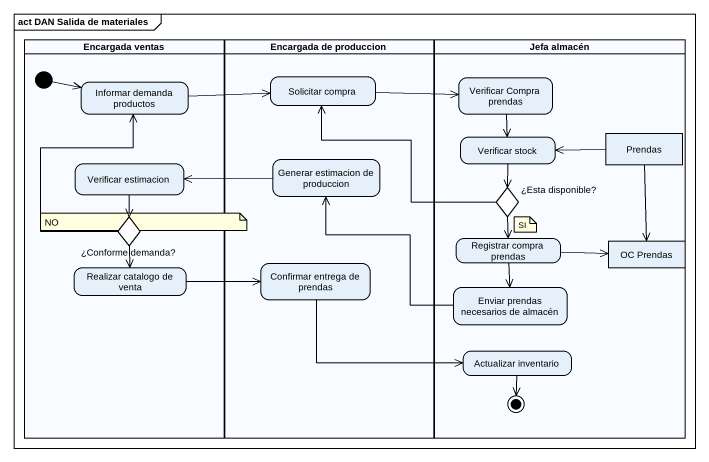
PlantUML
@startuml
mainframe act DAN Salida de materiales
hide empty description
state "Encargada ventas" as Encargada_ventas <<partition>> {
  state "Informar demanda productos" as Informar_demanda_productos
  state "Verificar estimacion" as Verificar_estimacion
  state "¿Conforme demanda?" as Conforme_demanda <<choice>>
  state "Realizar catalogo de venta" as Realizar_catalogo_de_venta
  [*] -right-> Informar_demanda_productos
}
state "Encargada de produccion" as Encargada_de_produccion <<partition>> {
  state "Solicitar compra" as Solicitar_compra
  state "Generar estimacion de produccion" as Generar_estimacion_de
  state "Confirmar entrega de prendas" as Confirmar_entrega_de_prendas
}
state "Jefa almacén" as Jefa_almacén <<partition>> {
  state "Verificar Compra prendas" as Verificar_Compra_prendas
  state Prendas <<object>>
  state "Verificar stock" as Verificar_stock
  state "¿Esta disponible?" as Esta_disponible <<choice>>
  state "Registrar compra prendas" as Registrar_compra_prendas
  state "OC Prendas" as OC_Prendas <<object>>
  state "Enviar prendas necesarios de almacén" as Enviar_prendas_necesarios
  state "Actualizar inventario" as Actualizar_inventario
  Actualizar_inventario --> [*]
}
Informar_demanda_productos -right-> Solicitar_compra
Solicitar_compra -right-> Verificar_Compra_prendas
Verificar_Compra_prendas --> Verificar_stock
Prendas -left-> Verificar_stock
Prendas --> OC_Prendas
Verificar_estimacion --> Conforme_demanda
Generar_estimacion_de -left-> Verificar_estimacion
Verificar_stock --> Esta_disponible
Esta_disponible -up-> Solicitar_compra
Esta_disponible --> Registrar_compra_prendas
Conforme_demanda -up-> Informar_demanda_productos
Conforme_demanda --> Realizar_catalogo_de_venta
Registrar_compra_prendas -right-> OC_Prendas
Registrar_compra_prendas --> Enviar_prendas_necesarios
Realizar_catalogo_de_venta -right-> Confirmar_entrega_de_prendas
Confirmar_entrega_de_prendas -right-> Actualizar_inventario
Enviar_prendas_necesarios -up-> Generar_estimacion_de
note as N1
  NO
end note
note as N2
  SI
end note
@enduml
